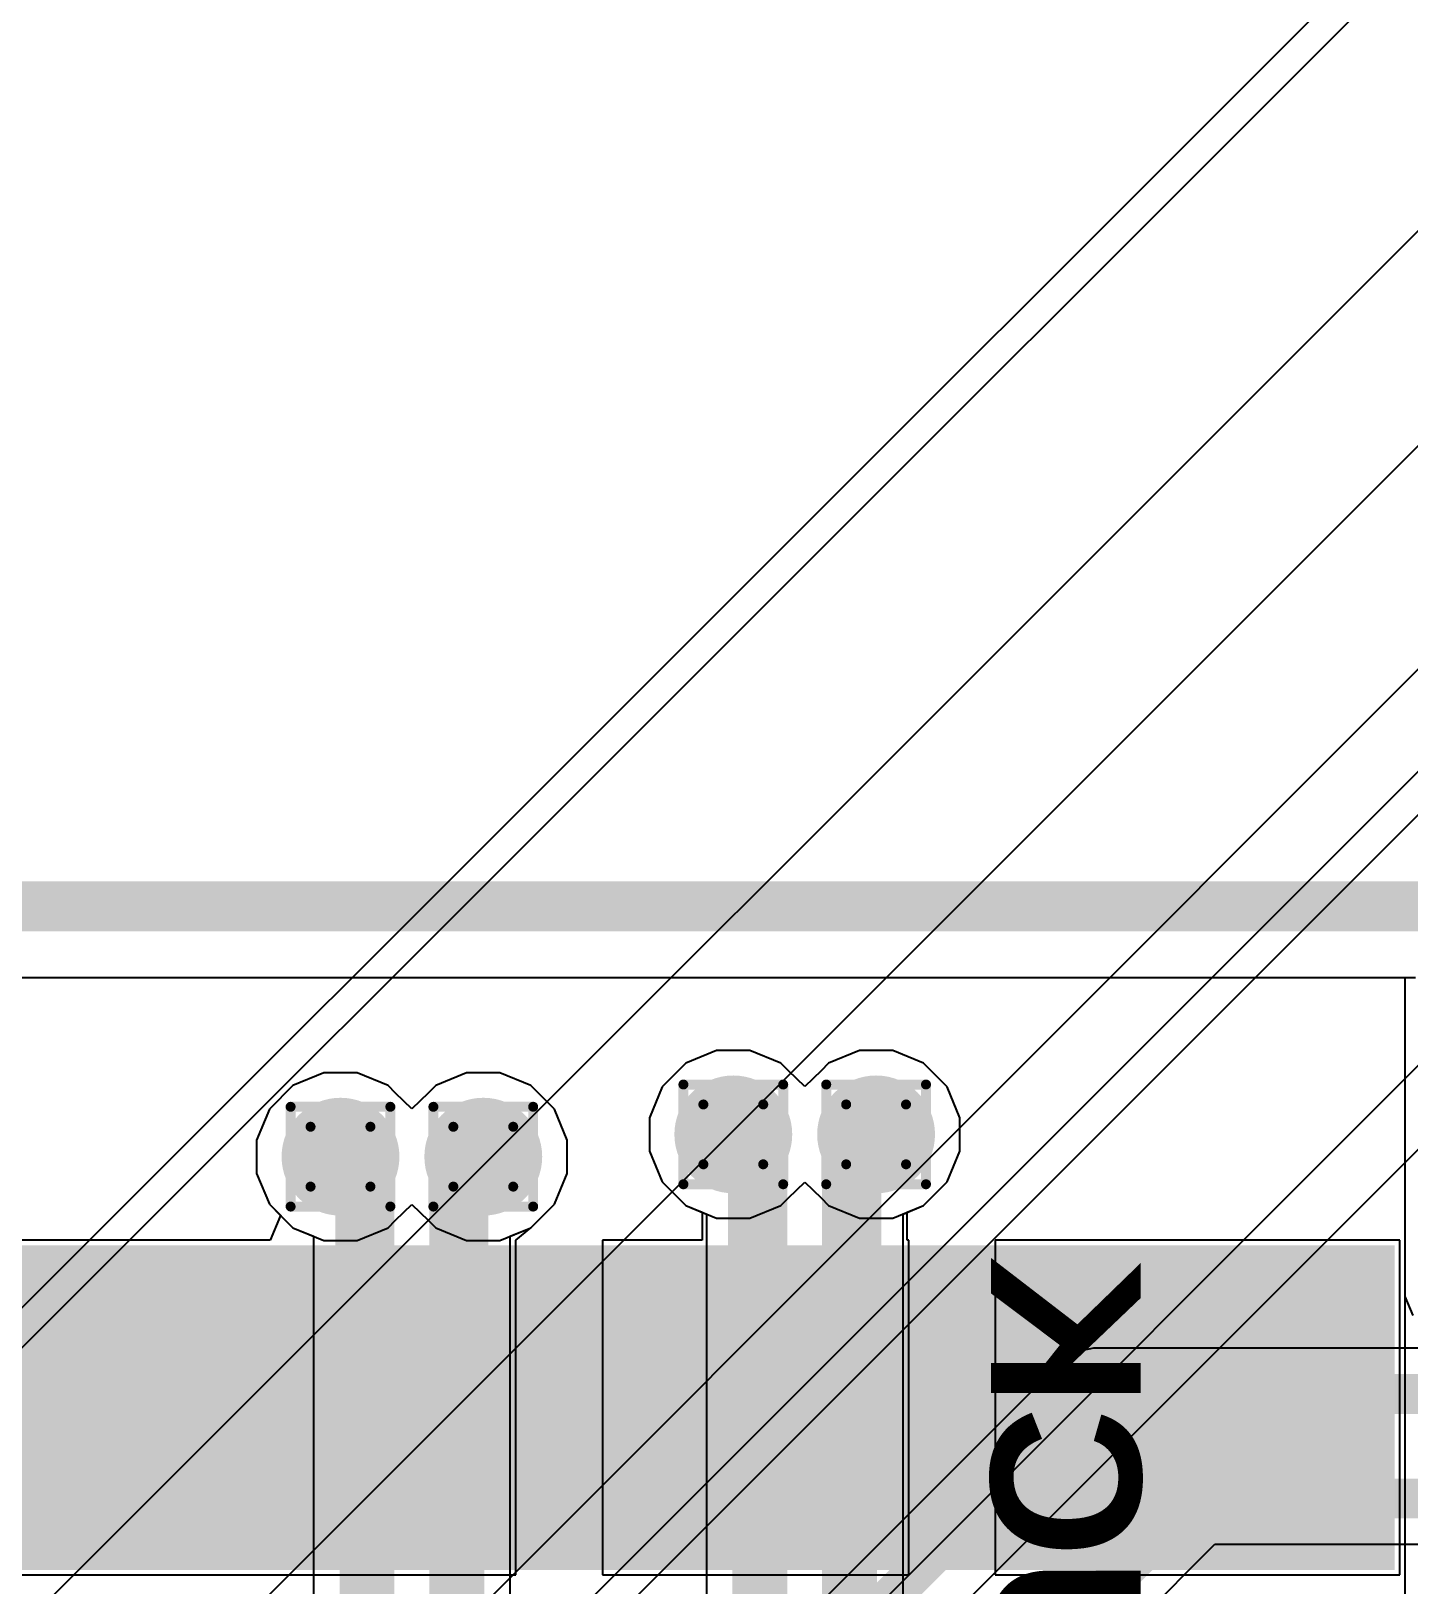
# Model space of a CAD drawing. Header units: inches. Extents: x -22 to 5433, y -13 to 5447.
# Drawn here: x 15.87 to 22.89, y 31.04 to 38.95 of the extents above; entities that cross this region are included whole.
import ezdxf

# ---------------------------------------------------------------- set-up
doc = ezdxf.new("R2010")
doc.units = ezdxf.units.IN
for name, color, linetype in [('Board_outline', 216, 'Continuous'), ('Bottom Layer', 5, 'Continuous'), ('Bottom Overlay', 54, 'Continuous'), ('Bottom Solder', 6, 'Continuous'), ('Drill Drawing', 1, 'Continuous'), ('Ground', 16, 'Continuous'), ('Power', 76, 'Continuous'), ('Top Layer', 1, 'Continuous'), ('Top Paste', 8, 'Continuous'), ('Top Solder', 216, 'Continuous'), ('Via Holes', 16, 'Continuous')]:
    doc.layers.add(name, color=color, linetype=linetype)
doc.styles.add('Arial_Bold', font='', dxfattribs={"height": 0.2})
doc.styles.get('Arial_Bold').set_extended_font_data('Arial', bold=True)

msp = doc.modelspace()

# ---------------------------------------------------------------- hatches: boundary and pattern name
at = {"layer": 'Bottom Layer'}
h = msp.add_hatch(color=5, dxfattribs=at)
edge = h.paths.add_edge_path()
edge.add_arc((19.4471, 33.3341), 0.3, 0, 360)
h = msp.add_hatch(color=5, dxfattribs=at)
edge = h.paths.add_edge_path()
edge.add_arc((20.1741, 33.3341), 0.3, 0, 360)
h = msp.add_hatch(color=5, dxfattribs=at)
edge = h.paths.add_edge_path()
edge.add_arc((17.4471, 33.2206), 0.3, 0, 360)
h = msp.add_hatch(color=5, dxfattribs=at)
edge = h.paths.add_edge_path()
edge.add_arc((18.1741, 33.2206), 0.3, 0, 360)
at = {"layer": 'Ground'}
h = msp.add_hatch(color=16, dxfattribs=at)
edge = h.paths.add_edge_path()
edge.add_arc((19.4471, 33.3341), 0.3, 0, 360)
h = msp.add_hatch(color=16, dxfattribs=at)
edge = h.paths.add_edge_path()
edge.add_arc((20.1741, 33.3341), 0.3, 0, 360)
h = msp.add_hatch(color=16, dxfattribs=at)
edge = h.paths.add_edge_path()
edge.add_arc((17.4471, 33.2206), 0.3, 0, 360)
h = msp.add_hatch(color=16, dxfattribs=at)
edge = h.paths.add_edge_path()
edge.add_arc((18.1741, 33.2206), 0.3, 0, 360)
at = {"layer": 'Power'}
h = msp.add_hatch(color=76, dxfattribs=at)
edge = h.paths.add_edge_path()
edge.add_arc((19.4471, 33.3341), 0.3, 0, 360)
h = msp.add_hatch(color=76, dxfattribs=at)
edge = h.paths.add_edge_path()
edge.add_arc((20.1741, 33.3341), 0.3, 0, 360)
h = msp.add_hatch(color=76, dxfattribs=at)
edge = h.paths.add_edge_path()
edge.add_arc((17.4471, 33.2206), 0.3, 0, 360)
h = msp.add_hatch(color=76, dxfattribs=at)
edge = h.paths.add_edge_path()
edge.add_arc((18.1741, 33.2206), 0.3, 0, 360)
at = {"layer": 'Top Layer'}
h = msp.add_hatch(color=1, dxfattribs=at)
edge = h.paths.add_edge_path()
edge.add_arc((19.4471, 33.3341), 0.3, 0, 360)
h = msp.add_hatch(color=1, dxfattribs=at)
edge = h.paths.add_edge_path()
edge.add_arc((20.1741, 33.3341), 0.3, 0, 360)
h = msp.add_hatch(color=1, dxfattribs=at)
edge = h.paths.add_edge_path()
edge.add_arc((17.4471, 33.2206), 0.3, 0, 360)
h = msp.add_hatch(color=1, dxfattribs=at)
edge = h.paths.add_edge_path()
edge.add_arc((18.1741, 33.2206), 0.3, 0, 360)
for points in [[(16.2131, 31.2177), (15.9081, 31.2177), (15.9081, 32.6677), (16.2131, 32.6677)], [(16.7131, 31.2177), (16.4081, 31.2177), (16.4081, 32.6677), (16.7131, 32.6677)], [(17.2131, 31.2177), (16.9081, 31.2177), (16.9081, 32.6677), (17.2131, 32.6677)], [(17.7131, 31.2177), (17.4081, 31.2177), (17.4081, 32.6677), (17.7131, 32.6677)], [(18.2131, 31.2177), (17.9081, 31.2177), (17.9081, 32.6677), (18.2131, 32.6677)], [(18.7131, 31.2177), (18.4081, 31.2177), (18.4081, 32.6677), (18.7131, 32.6677)], [(19.2131, 31.2177), (18.9081, 31.2177), (18.9081, 32.6677), (19.2131, 32.6677)], [(19.7131, 31.2177), (19.4081, 31.2177), (19.4081, 32.6677), (19.7131, 32.6677)], [(20.2131, 31.2177), (19.9081, 31.2177), (19.9081, 32.6677), (20.2131, 32.6677)], [(20.7131, 31.2177), (20.4081, 31.2177), (20.4081, 32.6677), (20.7131, 32.6677)], [(21.2131, 31.2177), (20.9081, 31.2177), (20.9081, 32.6677), (21.2131, 32.6677)], [(21.7131, 31.2177), (21.4081, 31.2177), (21.4081, 32.6677), (21.7131, 32.6677)], [(22.2131, 31.2177), (21.9081, 31.2177), (21.9081, 32.6677), (22.2131, 32.6677)], [(22.7131, 31.2177), (22.4081, 31.2177), (22.4081, 32.6677), (22.7131, 32.6677)]]:
    msp.add_hatch(color=1, dxfattribs=at).paths.add_polyline_path(points)
at = {"layer": 'Top Paste'}
for points in [[(16.2131, 31.2177), (15.9081, 31.2177), (15.9081, 32.6677), (16.2131, 32.6677)], [(16.7131, 31.2177), (16.4081, 31.2177), (16.4081, 32.6677), (16.7131, 32.6677)], [(17.2131, 31.2177), (16.9081, 31.2177), (16.9081, 32.6677), (17.2131, 32.6677)], [(17.7131, 31.2177), (17.4081, 31.2177), (17.4081, 32.6677), (17.7131, 32.6677)], [(18.2131, 31.2177), (17.9081, 31.2177), (17.9081, 32.6677), (18.2131, 32.6677)], [(18.7131, 31.2177), (18.4081, 31.2177), (18.4081, 32.6677), (18.7131, 32.6677)], [(19.2131, 31.2177), (18.9081, 31.2177), (18.9081, 32.6677), (19.2131, 32.6677)], [(19.7131, 31.2177), (19.4081, 31.2177), (19.4081, 32.6677), (19.7131, 32.6677)], [(20.2131, 31.2177), (19.9081, 31.2177), (19.9081, 32.6677), (20.2131, 32.6677)], [(20.7131, 31.2177), (20.4081, 31.2177), (20.4081, 32.6677), (20.7131, 32.6677)], [(21.2131, 31.2177), (20.9081, 31.2177), (20.9081, 32.6677), (21.2131, 32.6677)], [(21.7131, 31.2177), (21.4081, 31.2177), (21.4081, 32.6677), (21.7131, 32.6677)], [(22.2131, 31.2177), (21.9081, 31.2177), (21.9081, 32.6677), (22.2131, 32.6677)], [(22.7131, 31.2177), (22.4081, 31.2177), (22.4081, 32.6677), (22.7131, 32.6677)]]:
    msp.add_hatch(color=8, dxfattribs=at).paths.add_polyline_path(points)
at = {"layer": 'Top Solder'}
for points in [[(16.3147, 31.1161), (15.8065, 31.1161), (15.8065, 32.7693), (16.3147, 32.7693)], [(16.8147, 31.1161), (16.3065, 31.1161), (16.3065, 32.7693), (16.8147, 32.7693)], [(17.3147, 31.1161), (16.8065, 31.1161), (16.8065, 32.7693), (17.3147, 32.7693)], [(17.8147, 31.1161), (17.3065, 31.1161), (17.3065, 32.7693), (17.8147, 32.7693)], [(18.3147, 31.1161), (17.8065, 31.1161), (17.8065, 32.7693), (18.3147, 32.7693)], [(18.8147, 31.1161), (18.3065, 31.1161), (18.3065, 32.7693), (18.8147, 32.7693)], [(19.3147, 31.1161), (18.8065, 31.1161), (18.8065, 32.7693), (19.3147, 32.7693)], [(19.8147, 31.1161), (19.3065, 31.1161), (19.3065, 32.7693), (19.8147, 32.7693)], [(20.3147, 31.1161), (19.8065, 31.1161), (19.8065, 32.7693), (20.3147, 32.7693)], [(20.8147, 31.1161), (20.3065, 31.1161), (20.3065, 32.7693), (20.8147, 32.7693)], [(21.3147, 31.1161), (20.8065, 31.1161), (20.8065, 32.7693), (21.3147, 32.7693)], [(21.8147, 31.1161), (21.3065, 31.1161), (21.3065, 32.7693), (21.8147, 32.7693)], [(22.3147, 31.1161), (21.8065, 31.1161), (21.8065, 32.7693), (22.3147, 32.7693)], [(22.8147, 31.1161), (22.3065, 31.1161), (22.3065, 32.7693), (22.8147, 32.7693)]]:
    msp.add_hatch(color=216, dxfattribs=at).paths.add_polyline_path(points)
at = {"layer": 'Via Holes'}
h = msp.add_hatch(color=7, dxfattribs=at)
edge = h.paths.add_edge_path()
edge.add_arc((19.4471, 33.3341), 0.15, 0, 360)
h = msp.add_hatch(color=7, dxfattribs=at)
edge = h.paths.add_edge_path()
edge.add_arc((20.1741, 33.3341), 0.15, 0, 360)
h = msp.add_hatch(color=7, dxfattribs=at)
edge = h.paths.add_edge_path()
edge.add_arc((17.4471, 33.2206), 0.15, 0, 360)
h = msp.add_hatch(color=7, dxfattribs=at)
edge = h.paths.add_edge_path()
edge.add_arc((18.1741, 33.2206), 0.15, 0, 360)

# ---------------------------------------------------------------- linework, layer by layer
at = {"layer": 'Board_outline'}
msp.add_lwpolyline([(-4.6894, 34.495, 0.254, 0.254, 0), (67.3106, 34.495, 0.254, 0.254, 0)], format="xyseb", dxfattribs=at)
msp.add_lwpolyline([(-4.6894, 34.495, 0.254, 0.254, 0), (67.3106, 34.495, 0.254, 0.254, 0)], format="xyseb", dxfattribs=at)
at = {"layer": 'Bottom Layer'}
for p, q in [((-4.6894, 34.1324), (22.8668, 34.1324)), ((22.8668, 34.1324), (22.8668, 27.5917)), ((19.3622, 33.7611), (19.2052, 33.6961)), ((19.532, 33.7611), (19.3622, 33.7611)), ((19.689, 33.6961), (19.532, 33.7611)), ((20.0892, 33.7611), (19.9322, 33.6961)), ((20.259, 33.7611), (20.0892, 33.7611)), ((20.416, 33.6961), (20.259, 33.7611)), ((17.3622, 33.6476), (17.2052, 33.5826)), ((17.532, 33.6476), (17.3622, 33.6476)), ((17.689, 33.5826), (17.532, 33.6476)), ((18.0892, 33.6476), (17.9322, 33.5826)), ((18.259, 33.6476), (18.0892, 33.6476)), ((18.416, 33.5826), (18.259, 33.6476)), ((19.2052, 33.6961), (19.0851, 33.576)), ((19.7276, 33.6574), (19.689, 33.6961)), ((19.8106, 33.5774), (19.7276, 33.6574)), ((19.8936, 33.6574), (19.8106, 33.5774)), ((19.9322, 33.6961), (19.8936, 33.6574)), ((20.5361, 33.576), (20.416, 33.6961)), ((17.2052, 33.5826), (17.0851, 33.4625)), ((17.7276, 33.5439), (17.689, 33.5826)), ((17.9322, 33.5826), (17.8936, 33.5439)), ((18.5361, 33.4625), (18.416, 33.5826)), ((19.0851, 33.576), (19.0201, 33.419)), ((20.6011, 33.419), (20.5361, 33.576)), ((17.8106, 33.4639), (17.7276, 33.5439)), ((17.8936, 33.5439), (17.8106, 33.4639)), ((17.0851, 33.4625), (17.0201, 33.3055)), ((18.6011, 33.3055), (18.5361, 33.4625)), ((19.0201, 33.419), (19.0201, 33.2492)), ((20.6011, 33.2492), (20.6011, 33.419)), ((17.0201, 33.3055), (17.0201, 33.1357)), ((18.6011, 33.1357), (18.6011, 33.3055)), ((19.0201, 33.2492), (19.0851, 33.0922)), ((20.5361, 33.0922), (20.6011, 33.2492)), ((17.0201, 33.1357), (17.0851, 32.9787)), ((18.5361, 32.9787), (18.6011, 33.1357)), ((19.0851, 33.0922), (19.2052, 32.9721)), ((20.416, 32.9721), (20.5361, 33.0922)), ((17.0851, 32.9787), (17.2052, 32.8586)), ((18.416, 32.8586), (18.5361, 32.9787)), ((19.2052, 32.9721), (19.3101, 32.9287)), ((19.3101, 32.9287), (19.3101, 29.0931)), ((20.3111, 32.9287), (20.416, 32.9721)), ((20.3111, 28.7911), (20.3111, 32.9287)), ((17.2052, 32.8586), (17.3101, 32.8152)), ((18.3111, 32.8152), (18.416, 32.8586)), ((17.3101, 32.8152), (17.3101, 30.8492)), ((18.3111, 25.6214), (18.3111, 32.8152))]:
    msp.add_line(p, q, dxfattribs=at)
for points in [[(19.4471, 33.2473, 0.2794, 0.2794, 0), (19.4471, 33.3341, 0.2794, 0.2794, 0)], [(20.1741, 33.2473, 0.2794, 0.2794, 0), (20.1741, 33.3341, 0.2794, 0.2794, 0)], [(17.4471, 33.2206, 0.2794, 0.2794, 0), (17.582, 33.0857, 0.2794, 0.2794, 0)], [(18.0392, 33.0857, 0.2794, 0.2794, 0), (18.1741, 33.2206, 0.2794, 0.2794, 0)], [(19.4471, 33.2473, 0.2794, 0.2794, 0), (19.582, 33.1124, 0.2794, 0.2794, 0)], [(20.0392, 33.1124, 0.2794, 0.2794, 0), (20.1741, 33.2473, 0.2794, 0.2794, 0)], [(19.582, 28.9804, 0.2794, 0.2794, 0), (19.582, 33.1124, 0.2794, 0.2794, 0)], [(20.0392, 28.7911, 0.2794, 0.2794, 0), (20.0392, 33.1124, 0.2794, 0.2794, 0)], [(17.582, 30.8492, 0.2794, 0.2794, 0), (17.582, 33.0857, 0.2794, 0.2794, 0)], [(18.0392, 25.6214, 0.2794, 0.2794, 0), (18.0392, 33.0857, 0.2794, 0.2794, 0)]]:
    msp.add_lwpolyline(points, format="xyseb", dxfattribs=at)
for points in [[(19.3773, 33.3341, 0.1397, 0.1397, 1), (19.517, 33.3341, 0.1397, 0.1397, 1)], [(20.1042, 33.3341, 0.1397, 0.1397, 1), (20.2439, 33.3341, 0.1397, 0.1397, 1)], [(17.3772, 33.2206, 0.1397, 0.1397, 1), (17.5169, 33.2206, 0.1397, 0.1397, 1)], [(18.1042, 33.2206, 0.1397, 0.1397, 1), (18.2439, 33.2206, 0.1397, 0.1397, 1)], [(19.3773, 33.2473, 0.1397, 0.1397, 1), (19.517, 33.2473, 0.1397, 0.1397, 1)], [(19.3773, 33.2473, 0.1397, 0.1397, 1), (19.517, 33.2473, 0.1397, 0.1397, 1)], [(20.1042, 33.2473, 0.1397, 0.1397, 1), (20.2439, 33.2473, 0.1397, 0.1397, 1)], [(20.1042, 33.2473, 0.1397, 0.1397, 1), (20.2439, 33.2473, 0.1397, 0.1397, 1)], [(19.5122, 33.1124, 0.1397, 0.1397, 1), (19.6519, 33.1124, 0.1397, 0.1397, 1)], [(19.5122, 33.1124, 0.1397, 0.1397, 1), (19.6519, 33.1124, 0.1397, 0.1397, 1)], [(19.9694, 33.1124, 0.1397, 0.1397, 1), (20.1091, 33.1124, 0.1397, 0.1397, 1)], [(19.9694, 33.1124, 0.1397, 0.1397, 1), (20.1091, 33.1124, 0.1397, 0.1397, 1)], [(17.5121, 33.0857, 0.1397, 0.1397, 1), (17.6518, 33.0857, 0.1397, 0.1397, 1)], [(17.5121, 33.0857, 0.1397, 0.1397, 1), (17.6518, 33.0857, 0.1397, 0.1397, 1)], [(17.9693, 33.0857, 0.1397, 0.1397, 1), (18.109, 33.0857, 0.1397, 0.1397, 1)], [(17.9693, 33.0857, 0.1397, 0.1397, 1), (18.109, 33.0857, 0.1397, 0.1397, 1)]]:
    msp.add_lwpolyline(points, format="xyseb", close=True, dxfattribs=at)
at = {"layer": 'Bottom Solder'}
for p in [(-5.5852, 10.8458), (-5.5045, 7.2536), (-5.2386, 6.9971), (-5.2385, 11.397), (-3.7361, 6.9961), (-3.6162, 11.3878), (-3.0662, 10.8378), (-3.0661, 7.2378)]:
    msp.add_line(p, (5432.8521, 5447.4931), dxfattribs=at)
at = {"layer": 'Drill Drawing'}
for points in [[(19.1931, 33.5881, 0.0508, 0.0508, 0), (19.7011, 33.5881, 0.0508, 0.0508, 0)], [(19.1931, 33.0801, 0.0508, 0.0508, 0), (19.1931, 33.5881, 0.0508, 0.0508, 0)], [(19.7011, 33.0801, 0.0508, 0.0508, 0), (19.7011, 33.5881, 0.0508, 0.0508, 0)], [(19.9201, 33.5881, 0.0508, 0.0508, 0), (20.4281, 33.5881, 0.0508, 0.0508, 0)], [(19.9201, 33.0801, 0.0508, 0.0508, 0), (19.9201, 33.5881, 0.0508, 0.0508, 0)], [(20.4281, 33.0801, 0.0508, 0.0508, 0), (20.4281, 33.5881, 0.0508, 0.0508, 0)], [(17.1931, 33.4746, 0.0508, 0.0508, 0), (17.7011, 33.4746, 0.0508, 0.0508, 0)], [(17.1931, 32.9666, 0.0508, 0.0508, 0), (17.1931, 33.4746, 0.0508, 0.0508, 0)], [(17.7011, 32.9666, 0.0508, 0.0508, 0), (17.7011, 33.4746, 0.0508, 0.0508, 0)], [(17.9201, 33.4746, 0.0508, 0.0508, 0), (18.4281, 33.4746, 0.0508, 0.0508, 0)], [(17.9201, 32.9666, 0.0508, 0.0508, 0), (17.9201, 33.4746, 0.0508, 0.0508, 0)], [(18.4281, 32.9666, 0.0508, 0.0508, 0), (18.4281, 33.4746, 0.0508, 0.0508, 0)], [(19.2947, 33.4865, 0.0508, 0.0508, 0), (19.5995, 33.4865, 0.0508, 0.0508, 0)], [(19.2947, 33.1817, 0.0508, 0.0508, 0), (19.2947, 33.4865, 0.0508, 0.0508, 0)], [(19.5995, 33.1817, 0.0508, 0.0508, 0), (19.5995, 33.4865, 0.0508, 0.0508, 0)], [(20.0217, 33.4865, 0.0508, 0.0508, 0), (20.3265, 33.4865, 0.0508, 0.0508, 0)], [(20.0217, 33.1817, 0.0508, 0.0508, 0), (20.0217, 33.4865, 0.0508, 0.0508, 0)], [(20.3265, 33.1817, 0.0508, 0.0508, 0), (20.3265, 33.4865, 0.0508, 0.0508, 0)], [(17.2947, 33.373, 0.0508, 0.0508, 0), (17.5995, 33.373, 0.0508, 0.0508, 0)], [(17.2947, 33.0682, 0.0508, 0.0508, 0), (17.2947, 33.373, 0.0508, 0.0508, 0)], [(17.5995, 33.0682, 0.0508, 0.0508, 0), (17.5995, 33.373, 0.0508, 0.0508, 0)], [(18.0217, 33.373, 0.0508, 0.0508, 0), (18.3265, 33.373, 0.0508, 0.0508, 0)], [(18.0217, 33.0682, 0.0508, 0.0508, 0), (18.0217, 33.373, 0.0508, 0.0508, 0)], [(18.3265, 33.0682, 0.0508, 0.0508, 0), (18.3265, 33.373, 0.0508, 0.0508, 0)], [(19.2947, 33.1817, 0.0508, 0.0508, 0), (19.5995, 33.1817, 0.0508, 0.0508, 0)], [(20.0217, 33.1817, 0.0508, 0.0508, 0), (20.3265, 33.1817, 0.0508, 0.0508, 0)], [(17.2947, 33.0682, 0.0508, 0.0508, 0), (17.5995, 33.0682, 0.0508, 0.0508, 0)], [(18.0217, 33.0682, 0.0508, 0.0508, 0), (18.3265, 33.0682, 0.0508, 0.0508, 0)], [(19.1931, 33.0801, 0.0508, 0.0508, 0), (19.7011, 33.0801, 0.0508, 0.0508, 0)], [(19.9201, 33.0801, 0.0508, 0.0508, 0), (20.4281, 33.0801, 0.0508, 0.0508, 0)], [(17.1931, 32.9666, 0.0508, 0.0508, 0), (17.7011, 32.9666, 0.0508, 0.0508, 0)], [(17.9201, 32.9666, 0.0508, 0.0508, 0), (18.4281, 32.9666, 0.0508, 0.0508, 0)]]:
    msp.add_lwpolyline(points, format="xyseb", dxfattribs=at)
for points in [[(19.1804, 33.5881, 0.0254, 0.0254, 1), (19.2058, 33.5881, 0.0254, 0.0254, 1)], [(19.1804, 33.5881, 0.0254, 0.0254, 1), (19.2058, 33.5881, 0.0254, 0.0254, 1)], [(19.6884, 33.5881, 0.0254, 0.0254, 1), (19.7138, 33.5881, 0.0254, 0.0254, 1)], [(19.6884, 33.5881, 0.0254, 0.0254, 1), (19.7138, 33.5881, 0.0254, 0.0254, 1)], [(19.9074, 33.5881, 0.0254, 0.0254, 1), (19.9328, 33.5881, 0.0254, 0.0254, 1)], [(19.9074, 33.5881, 0.0254, 0.0254, 1), (19.9328, 33.5881, 0.0254, 0.0254, 1)], [(20.4154, 33.5881, 0.0254, 0.0254, 1), (20.4408, 33.5881, 0.0254, 0.0254, 1)], [(20.4154, 33.5881, 0.0254, 0.0254, 1), (20.4408, 33.5881, 0.0254, 0.0254, 1)], [(17.1804, 33.4746, 0.0254, 0.0254, 1), (17.2058, 33.4746, 0.0254, 0.0254, 1)], [(17.1804, 33.4746, 0.0254, 0.0254, 1), (17.2058, 33.4746, 0.0254, 0.0254, 1)], [(17.6884, 33.4746, 0.0254, 0.0254, 1), (17.7138, 33.4746, 0.0254, 0.0254, 1)], [(17.6884, 33.4746, 0.0254, 0.0254, 1), (17.7138, 33.4746, 0.0254, 0.0254, 1)], [(17.9074, 33.4746, 0.0254, 0.0254, 1), (17.9328, 33.4746, 0.0254, 0.0254, 1)], [(17.9074, 33.4746, 0.0254, 0.0254, 1), (17.9328, 33.4746, 0.0254, 0.0254, 1)], [(18.4154, 33.4746, 0.0254, 0.0254, 1), (18.4408, 33.4746, 0.0254, 0.0254, 1)], [(18.4154, 33.4746, 0.0254, 0.0254, 1), (18.4408, 33.4746, 0.0254, 0.0254, 1)], [(19.282, 33.4865, 0.0254, 0.0254, 1), (19.3074, 33.4865, 0.0254, 0.0254, 1)], [(19.282, 33.4865, 0.0254, 0.0254, 1), (19.3074, 33.4865, 0.0254, 0.0254, 1)], [(19.5868, 33.4865, 0.0254, 0.0254, 1), (19.6122, 33.4865, 0.0254, 0.0254, 1)], [(19.5868, 33.4865, 0.0254, 0.0254, 1), (19.6122, 33.4865, 0.0254, 0.0254, 1)], [(20.009, 33.4865, 0.0254, 0.0254, 1), (20.0344, 33.4865, 0.0254, 0.0254, 1)], [(20.009, 33.4865, 0.0254, 0.0254, 1), (20.0344, 33.4865, 0.0254, 0.0254, 1)], [(20.3138, 33.4865, 0.0254, 0.0254, 1), (20.3392, 33.4865, 0.0254, 0.0254, 1)], [(20.3138, 33.4865, 0.0254, 0.0254, 1), (20.3392, 33.4865, 0.0254, 0.0254, 1)], [(17.282, 33.373, 0.0254, 0.0254, 1), (17.3074, 33.373, 0.0254, 0.0254, 1)], [(17.282, 33.373, 0.0254, 0.0254, 1), (17.3074, 33.373, 0.0254, 0.0254, 1)], [(17.5868, 33.373, 0.0254, 0.0254, 1), (17.6122, 33.373, 0.0254, 0.0254, 1)], [(17.5868, 33.373, 0.0254, 0.0254, 1), (17.6122, 33.373, 0.0254, 0.0254, 1)], [(18.009, 33.373, 0.0254, 0.0254, 1), (18.0344, 33.373, 0.0254, 0.0254, 1)], [(18.009, 33.373, 0.0254, 0.0254, 1), (18.0344, 33.373, 0.0254, 0.0254, 1)], [(18.3138, 33.373, 0.0254, 0.0254, 1), (18.3392, 33.373, 0.0254, 0.0254, 1)], [(18.3138, 33.373, 0.0254, 0.0254, 1), (18.3392, 33.373, 0.0254, 0.0254, 1)], [(19.282, 33.1817, 0.0254, 0.0254, 1), (19.3074, 33.1817, 0.0254, 0.0254, 1)], [(19.282, 33.1817, 0.0254, 0.0254, 1), (19.3074, 33.1817, 0.0254, 0.0254, 1)], [(19.5868, 33.1817, 0.0254, 0.0254, 1), (19.6122, 33.1817, 0.0254, 0.0254, 1)], [(19.5868, 33.1817, 0.0254, 0.0254, 1), (19.6122, 33.1817, 0.0254, 0.0254, 1)], [(20.009, 33.1817, 0.0254, 0.0254, 1), (20.0344, 33.1817, 0.0254, 0.0254, 1)], [(20.009, 33.1817, 0.0254, 0.0254, 1), (20.0344, 33.1817, 0.0254, 0.0254, 1)], [(20.3138, 33.1817, 0.0254, 0.0254, 1), (20.3392, 33.1817, 0.0254, 0.0254, 1)], [(20.3138, 33.1817, 0.0254, 0.0254, 1), (20.3392, 33.1817, 0.0254, 0.0254, 1)], [(17.282, 33.0682, 0.0254, 0.0254, 1), (17.3074, 33.0682, 0.0254, 0.0254, 1)], [(17.282, 33.0682, 0.0254, 0.0254, 1), (17.3074, 33.0682, 0.0254, 0.0254, 1)], [(17.5868, 33.0682, 0.0254, 0.0254, 1), (17.6122, 33.0682, 0.0254, 0.0254, 1)], [(17.5868, 33.0682, 0.0254, 0.0254, 1), (17.6122, 33.0682, 0.0254, 0.0254, 1)], [(18.009, 33.0682, 0.0254, 0.0254, 1), (18.0344, 33.0682, 0.0254, 0.0254, 1)], [(18.009, 33.0682, 0.0254, 0.0254, 1), (18.0344, 33.0682, 0.0254, 0.0254, 1)], [(18.3138, 33.0682, 0.0254, 0.0254, 1), (18.3392, 33.0682, 0.0254, 0.0254, 1)], [(18.3138, 33.0682, 0.0254, 0.0254, 1), (18.3392, 33.0682, 0.0254, 0.0254, 1)], [(19.1804, 33.0801, 0.0254, 0.0254, 1), (19.2058, 33.0801, 0.0254, 0.0254, 1)], [(19.1804, 33.0801, 0.0254, 0.0254, 1), (19.2058, 33.0801, 0.0254, 0.0254, 1)], [(19.6884, 33.0801, 0.0254, 0.0254, 1), (19.7138, 33.0801, 0.0254, 0.0254, 1)], [(19.6884, 33.0801, 0.0254, 0.0254, 1), (19.7138, 33.0801, 0.0254, 0.0254, 1)], [(19.9074, 33.0801, 0.0254, 0.0254, 1), (19.9328, 33.0801, 0.0254, 0.0254, 1)], [(19.9074, 33.0801, 0.0254, 0.0254, 1), (19.9328, 33.0801, 0.0254, 0.0254, 1)], [(20.4154, 33.0801, 0.0254, 0.0254, 1), (20.4408, 33.0801, 0.0254, 0.0254, 1)], [(20.4154, 33.0801, 0.0254, 0.0254, 1), (20.4408, 33.0801, 0.0254, 0.0254, 1)], [(17.1804, 32.9666, 0.0254, 0.0254, 1), (17.2058, 32.9666, 0.0254, 0.0254, 1)], [(17.1804, 32.9666, 0.0254, 0.0254, 1), (17.2058, 32.9666, 0.0254, 0.0254, 1)], [(17.6884, 32.9666, 0.0254, 0.0254, 1), (17.7138, 32.9666, 0.0254, 0.0254, 1)], [(17.6884, 32.9666, 0.0254, 0.0254, 1), (17.7138, 32.9666, 0.0254, 0.0254, 1)], [(17.9074, 32.9666, 0.0254, 0.0254, 1), (17.9328, 32.9666, 0.0254, 0.0254, 1)], [(17.9074, 32.9666, 0.0254, 0.0254, 1), (17.9328, 32.9666, 0.0254, 0.0254, 1)], [(18.4154, 32.9666, 0.0254, 0.0254, 1), (18.4408, 32.9666, 0.0254, 0.0254, 1)], [(18.4154, 32.9666, 0.0254, 0.0254, 1), (18.4408, 32.9666, 0.0254, 0.0254, 1)]]:
    msp.add_lwpolyline(points, format="xyseb", close=True, dxfattribs=at)
at = {"layer": 'Ground'}
for p, q in [((-4.6894, 34.1324), (22.9202, 34.1324)), ((19.3622, 33.7611), (19.2052, 33.6961)), ((19.532, 33.7611), (19.3622, 33.7611)), ((19.689, 33.6961), (19.532, 33.7611)), ((20.0892, 33.7611), (19.9322, 33.6961)), ((20.259, 33.7611), (20.0892, 33.7611)), ((20.416, 33.6961), (20.259, 33.7611)), ((17.3622, 33.6476), (17.2052, 33.5826)), ((17.532, 33.6476), (17.3622, 33.6476)), ((17.689, 33.5826), (17.532, 33.6476)), ((18.0892, 33.6476), (17.9322, 33.5826)), ((18.259, 33.6476), (18.0892, 33.6476)), ((18.416, 33.5826), (18.259, 33.6476)), ((19.2052, 33.6961), (19.0851, 33.576)), ((19.7276, 33.6574), (19.689, 33.6961)), ((19.8106, 33.5774), (19.7276, 33.6574)), ((19.8936, 33.6574), (19.8106, 33.5774)), ((19.9322, 33.6961), (19.8936, 33.6574)), ((20.5361, 33.576), (20.416, 33.6961)), ((17.2052, 33.5826), (17.0851, 33.4625)), ((17.7276, 33.5439), (17.689, 33.5826)), ((17.9322, 33.5826), (17.8936, 33.5439)), ((18.5361, 33.4625), (18.416, 33.5826)), ((19.0851, 33.576), (19.0201, 33.419)), ((20.6011, 33.419), (20.5361, 33.576)), ((17.8106, 33.4639), (17.7276, 33.5439)), ((17.8936, 33.5439), (17.8106, 33.4639)), ((17.0851, 33.4625), (17.0201, 33.3055)), ((18.6011, 33.3055), (18.5361, 33.4625)), ((19.0201, 33.419), (19.0201, 33.2492)), ((20.6011, 33.2492), (20.6011, 33.419)), ((17.0201, 33.3055), (17.0201, 33.1357)), ((18.6011, 33.1357), (18.6011, 33.3055)), ((19.0201, 33.2492), (19.0851, 33.0922)), ((20.5361, 33.0922), (20.6011, 33.2492)), ((17.0201, 33.1357), (17.0851, 32.9787)), ((18.5361, 32.9787), (18.6011, 33.1357)), ((19.0851, 33.0922), (19.2052, 32.9721)), ((19.7276, 33.0108), (19.8106, 33.0908)), ((19.8106, 33.0908), (19.8936, 33.0108)), ((20.416, 32.9721), (20.5361, 33.0922)), ((19.689, 32.9721), (19.7276, 33.0108)), ((19.8936, 33.0108), (19.9322, 32.9721)), ((17.0851, 32.9787), (17.2052, 32.8586)), ((17.7276, 32.8973), (17.8106, 32.9773)), ((17.8106, 32.9773), (17.8936, 32.8973)), ((18.416, 32.8586), (18.5361, 32.9787)), ((19.2052, 32.9721), (19.3622, 32.9071)), ((19.532, 32.9071), (19.689, 32.9721)), ((19.9322, 32.9721), (20.0892, 32.9071)), ((20.259, 32.9071), (20.416, 32.9721)), ((17.2052, 32.8586), (17.3622, 32.7936)), ((17.532, 32.7936), (17.689, 32.8586)), ((17.689, 32.8586), (17.7276, 32.8973)), ((17.8936, 32.8973), (17.9322, 32.8586)), ((17.9322, 32.8586), (18.0892, 32.7936)), ((18.259, 32.7936), (18.416, 32.8586)), ((19.3622, 32.9071), (19.532, 32.9071)), ((20.0892, 32.9071), (20.259, 32.9071)), ((17.3622, 32.7936), (17.532, 32.7936)), ((18.0892, 32.7936), (18.259, 32.7936)), ((21.1925, 32.2271), (21.1168, 32.1766)), ((21.2817, 32.2449), (21.1925, 32.2271)), ((43.4061, 32.2449), (21.2817, 32.2449)), ((21.1168, 32.1766), (18.5483, 29.608)), ((19.9462, 29.294), (21.8989, 31.2466)), ((21.8989, 31.2466), (44.0127, 31.2466))]:
    msp.add_line(p, q, dxfattribs=at)
for points in [[(18.7131, 29.4432, 0.2032, 0.2032, 0), (21.2817, 32.0118, 0.2032, 0.2032, 0)], [(21.2817, 32.0118, 0.2032, 0.2032, 0), (43.7717, 32.0118, 0.2032, 0.2032, 0)], [(19.7131, 29.3905, 0.2032, 0.2032, 0), (21.8023, 31.4797, 0.2032, 0.2032, 0)], [(21.8023, 31.4797, 0.2032, 0.2032, 0), (44.0127, 31.4797, 0.2032, 0.2032, 0)]]:
    msp.add_lwpolyline(points, format="xyseb", dxfattribs=at)
for points in [[(21.2309, 32.0118, 0.1016, 0.1016, 1), (21.3325, 32.0118, 0.1016, 0.1016, 1)], [(21.2309, 32.0118, 0.1016, 0.1016, 1), (21.3325, 32.0118, 0.1016, 0.1016, 1)], [(21.7515, 31.4797, 0.1016, 0.1016, 1), (21.8531, 31.4797, 0.1016, 0.1016, 1)], [(21.7515, 31.4797, 0.1016, 0.1016, 1), (21.8531, 31.4797, 0.1016, 0.1016, 1)]]:
    msp.add_lwpolyline(points, format="xyseb", close=True, dxfattribs=at)
at = {"layer": 'Power'}
for p, q in [((0.899, 34.1324), (22.8668, 34.1324)), ((22.8668, 34.1324), (22.8668, 32.5086)), ((19.3622, 33.7611), (19.2052, 33.6961)), ((19.532, 33.7611), (19.3622, 33.7611)), ((19.689, 33.6961), (19.532, 33.7611)), ((20.0892, 33.7611), (19.9322, 33.6961)), ((20.259, 33.7611), (20.0892, 33.7611)), ((20.416, 33.6961), (20.259, 33.7611)), ((17.3622, 33.6476), (17.2052, 33.5826)), ((17.532, 33.6476), (17.3622, 33.6476)), ((17.689, 33.5826), (17.532, 33.6476)), ((18.0892, 33.6476), (17.9322, 33.5826)), ((18.259, 33.6476), (18.0892, 33.6476)), ((18.416, 33.5826), (18.259, 33.6476)), ((19.2052, 33.6961), (19.0851, 33.576)), ((19.7276, 33.6574), (19.689, 33.6961)), ((19.8106, 33.5774), (19.7276, 33.6574)), ((19.8936, 33.6574), (19.8106, 33.5774)), ((19.9322, 33.6961), (19.8936, 33.6574)), ((20.5361, 33.576), (20.416, 33.6961)), ((17.2052, 33.5826), (17.0851, 33.4625)), ((17.7276, 33.5439), (17.689, 33.5826)), ((17.9322, 33.5826), (17.8936, 33.5439)), ((18.5361, 33.4625), (18.416, 33.5826)), ((19.0851, 33.576), (19.0201, 33.419)), ((20.6011, 33.419), (20.5361, 33.576)), ((17.8106, 33.4639), (17.7276, 33.5439)), ((17.8936, 33.5439), (17.8106, 33.4639)), ((17.0851, 33.4625), (17.0201, 33.3055)), ((18.6011, 33.3055), (18.5361, 33.4625)), ((19.0201, 33.419), (19.0201, 33.2492)), ((20.6011, 33.2492), (20.6011, 33.419)), ((17.0201, 33.3055), (17.0201, 33.1357)), ((18.6011, 33.1357), (18.6011, 33.3055)), ((19.0201, 33.2492), (19.0851, 33.0922)), ((20.5361, 33.0922), (20.6011, 33.2492)), ((17.0201, 33.1357), (17.0851, 32.9787)), ((18.5361, 32.9787), (18.6011, 33.1357)), ((19.0851, 33.0922), (19.2052, 32.9721)), ((19.7276, 33.0108), (19.8106, 33.0908)), ((19.8106, 33.0908), (19.8936, 33.0108)), ((20.416, 32.9721), (20.5361, 33.0922)), ((19.689, 32.9721), (19.7276, 33.0108)), ((19.8936, 33.0108), (19.9322, 32.9721)), ((17.0851, 32.9787), (17.2052, 32.8586)), ((17.7276, 32.8973), (17.8106, 32.9773)), ((17.8106, 32.9773), (17.8936, 32.8973)), ((18.416, 32.8586), (18.5361, 32.9787)), ((19.2052, 32.9721), (19.3622, 32.9071)), ((19.532, 32.9071), (19.689, 32.9721)), ((19.9322, 32.9721), (20.0892, 32.9071)), ((20.259, 32.9071), (20.416, 32.9721)), ((17.2052, 32.8586), (17.3622, 32.7936)), ((17.532, 32.7936), (17.689, 32.8586)), ((17.689, 32.8586), (17.7276, 32.8973)), ((17.8936, 32.8973), (17.9322, 32.8586)), ((17.9322, 32.8586), (18.0892, 32.7936)), ((18.259, 32.7936), (18.416, 32.8586)), ((19.3622, 32.9071), (19.532, 32.9071)), ((20.0892, 32.9071), (20.259, 32.9071)), ((17.3622, 32.7936), (17.532, 32.7936)), ((18.0892, 32.7936), (18.259, 32.7936)), ((22.8668, 32.5086), (22.9071, 32.4114))]:
    msp.add_line(p, q, dxfattribs=at)
at = {"layer": 'Top Layer'}
for p, q in [((-4.6894, 34.1324), (22.9202, 34.1324)), ((19.3622, 33.7611), (19.2052, 33.6961)), ((19.532, 33.7611), (19.3622, 33.7611)), ((19.689, 33.6961), (19.532, 33.7611)), ((20.0892, 33.7611), (19.9322, 33.6961)), ((20.259, 33.7611), (20.0892, 33.7611)), ((20.416, 33.6961), (20.259, 33.7611)), ((17.3622, 33.6476), (17.2052, 33.5826)), ((17.532, 33.6476), (17.3622, 33.6476)), ((17.689, 33.5826), (17.532, 33.6476)), ((18.0892, 33.6476), (17.9322, 33.5826)), ((18.259, 33.6476), (18.0892, 33.6476)), ((18.416, 33.5826), (18.259, 33.6476)), ((19.2052, 33.6961), (19.0851, 33.576)), ((19.7276, 33.6574), (19.689, 33.6961)), ((19.8106, 33.5774), (19.7276, 33.6574)), ((19.8936, 33.6574), (19.8106, 33.5774)), ((19.9322, 33.6961), (19.8936, 33.6574)), ((20.5361, 33.576), (20.416, 33.6961)), ((17.2052, 33.5826), (17.0851, 33.4625)), ((17.7276, 33.5439), (17.689, 33.5826)), ((17.9322, 33.5826), (17.8936, 33.5439)), ((18.5361, 33.4625), (18.416, 33.5826)), ((19.0851, 33.576), (19.0201, 33.419)), ((20.6011, 33.419), (20.5361, 33.576)), ((17.8106, 33.4639), (17.7276, 33.5439)), ((17.8936, 33.5439), (17.8106, 33.4639)), ((17.0851, 33.4625), (17.0201, 33.3055)), ((18.6011, 33.3055), (18.5361, 33.4625)), ((19.0201, 33.419), (19.0201, 33.2492)), ((20.6011, 33.2492), (20.6011, 33.419)), ((17.0201, 33.3055), (17.0201, 33.1357)), ((18.6011, 33.1357), (18.6011, 33.3055)), ((19.0201, 33.2492), (19.0851, 33.0922)), ((20.5361, 33.0922), (20.6011, 33.2492)), ((17.0201, 33.1357), (17.0851, 32.9787)), ((18.5361, 32.9787), (18.6011, 33.1357)), ((19.0851, 33.0922), (19.2052, 32.9721)), ((20.416, 32.9721), (20.5361, 33.0922)), ((17.0851, 32.9787), (17.1421, 32.9217)), ((17.1421, 32.9217), (17.0895, 32.7947)), ((18.416, 32.8586), (18.5361, 32.9787)), ((19.2052, 32.9721), (19.2887, 32.9375)), ((19.2887, 32.9375), (19.2887, 32.7947)), ((20.3325, 32.9375), (20.416, 32.9721)), ((20.3325, 32.7947), (20.3325, 32.9375)), ((18.3401, 32.7947), (18.416, 32.8586)), ((17.0895, 32.7947), (15.5317, 32.7947)), ((18.3401, 31.0907), (18.3401, 32.7947)), ((19.2887, 32.7947), (18.7811, 32.7947)), ((18.7811, 32.7947), (18.7811, 31.0907)), ((20.3401, 32.7947), (20.3325, 32.7947)), ((20.3401, 31.0907), (20.3401, 32.7947)), ((22.8401, 32.7947), (20.7811, 32.7947)), ((20.7811, 32.7947), (20.7811, 31.0907)), ((22.8401, 31.0907), (22.8401, 32.7947)), ((14.2811, 31.0907), (18.3401, 31.0907)), ((18.7811, 31.0907), (20.3401, 31.0907)), ((20.7811, 31.0907), (22.8401, 31.0907))]:
    msp.add_line(p, q, dxfattribs=at)
for points in [[(19.4471, 33.3341, 0.2794, 0.2794, 0), (19.5606, 33.2206, 0.2794, 0.2794, 0)], [(20.0606, 33.2206, 0.2794, 0.2794, 0), (20.1741, 33.3341, 0.2794, 0.2794, 0)], [(17.4471, 33.2206, 0.2794, 0.2794, 0), (17.5606, 33.1071, 0.2794, 0.2794, 0)], [(18.0606, 33.1071, 0.2794, 0.2794, 0), (18.1741, 33.2206, 0.2794, 0.2794, 0)], [(19.5606, 31.9427, 0.2794, 0.2794, 0), (19.5606, 33.2206, 0.2794, 0.2794, 0)], [(20.0606, 31.9427, 0.2794, 0.2794, 0), (20.0606, 33.2206, 0.2794, 0.2794, 0)], [(17.5606, 31.9427, 0.2794, 0.2794, 0), (17.5606, 33.1071, 0.2794, 0.2794, 0)], [(18.0606, 31.9427, 0.2794, 0.2794, 0), (18.0606, 33.1071, 0.2794, 0.2794, 0)]]:
    msp.add_lwpolyline(points, format="xyseb", dxfattribs=at)
for points in [[(19.3773, 33.3341, 0.1397, 0.1397, 1), (19.517, 33.3341, 0.1397, 0.1397, 1)], [(20.1042, 33.3341, 0.1397, 0.1397, 1), (20.2439, 33.3341, 0.1397, 0.1397, 1)], [(17.3772, 33.2206, 0.1397, 0.1397, 1), (17.5169, 33.2206, 0.1397, 0.1397, 1)], [(18.1042, 33.2206, 0.1397, 0.1397, 1), (18.2439, 33.2206, 0.1397, 0.1397, 1)], [(19.4907, 33.2206, 0.1397, 0.1397, 1), (19.6304, 33.2206, 0.1397, 0.1397, 1)], [(19.4907, 33.2206, 0.1397, 0.1397, 1), (19.6304, 33.2206, 0.1397, 0.1397, 1)], [(19.9907, 33.2206, 0.1397, 0.1397, 1), (20.1304, 33.2206, 0.1397, 0.1397, 1)], [(19.9907, 33.2206, 0.1397, 0.1397, 1), (20.1304, 33.2206, 0.1397, 0.1397, 1)], [(17.4907, 33.1071, 0.1397, 0.1397, 1), (17.6304, 33.1071, 0.1397, 0.1397, 1)], [(17.4907, 33.1071, 0.1397, 0.1397, 1), (17.6304, 33.1071, 0.1397, 0.1397, 1)], [(17.9907, 33.1071, 0.1397, 0.1397, 1), (18.1304, 33.1071, 0.1397, 0.1397, 1)], [(17.9907, 33.1071, 0.1397, 0.1397, 1), (18.1304, 33.1071, 0.1397, 0.1397, 1)], [(17.4907, 31.9427, 0.1397, 0.1397, 1), (17.6304, 31.9427, 0.1397, 0.1397, 1)], [(17.9907, 31.9427, 0.1397, 0.1397, 1), (18.1304, 31.9427, 0.1397, 0.1397, 1)], [(19.4907, 31.9427, 0.1397, 0.1397, 1), (19.6304, 31.9427, 0.1397, 0.1397, 1)], [(19.9907, 31.9427, 0.1397, 0.1397, 1), (20.1304, 31.9427, 0.1397, 0.1397, 1)]]:
    msp.add_lwpolyline(points, format="xyseb", close=True, dxfattribs=at)
at = {"layer": 'Top Solder'}
msp.add_line((-7.4887, 4.5255), (5432.8521, 5447.4931), dxfattribs=at)

# ---------------------------------------------------------------- texts
at = {"layer": 'Bottom Overlay', "style": 'Arial_Bold', "text_generation_flag": 2}
msp.add_text('EN_BUCK', height=0.762, rotation=270, dxfattribs=at).set_placement((20.7595, 27.5697))

doc.saveas('drawing.dxf')
